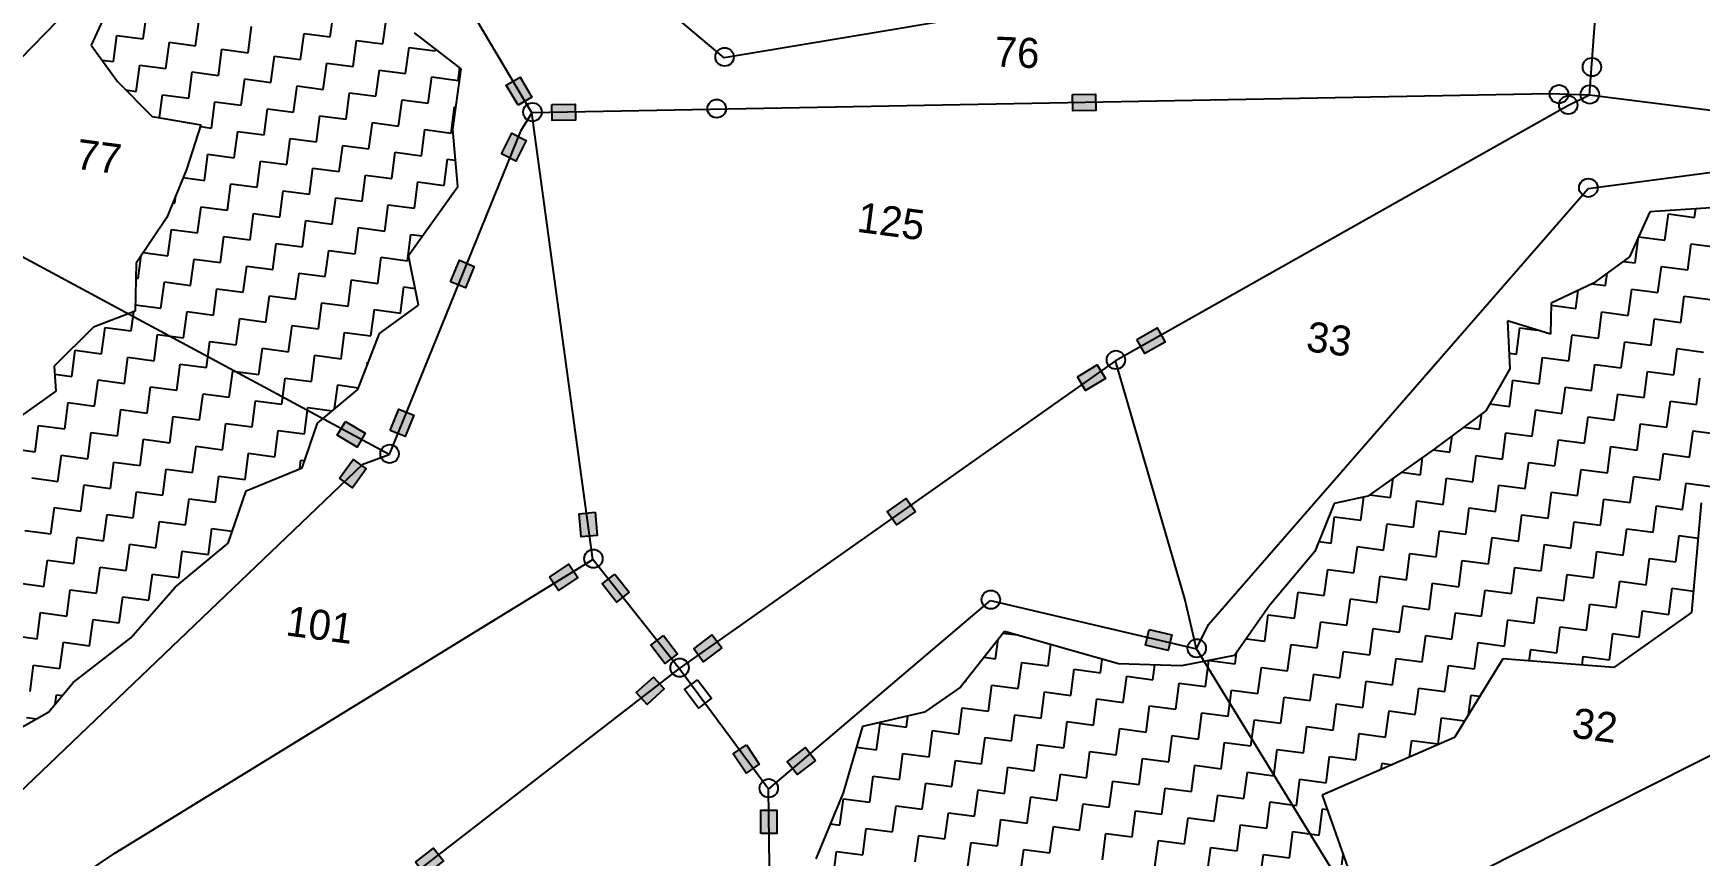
# Model space of a CAD drawing. Header units: metres. Extents: x 291285 to 296393, y 1982985 to 1990470.
# Drawn here: x 293595 to 294624, y 1984894 to 1985401 of the extents above; entities that cross this region are included whole.
import ezdxf

# ---------------------------------------------------------------- set-up
doc = ezdxf.new("R2010")
doc.units = ezdxf.units.M
for name, color, linetype in [('POLY_HATCH', 12, 'Continuous'), ('POLY_PARCEL', 6, 'Continuous'), ('SYM_STONE', 1, 'Continuous'), ('TEXT_PARCEL', 7, 'Continuous'), ('V_BOUND_LINE', 7, 'Continuous')]:
    doc.layers.add(name, color=color, linetype=linetype)
doc.styles.add('TEXT_MAP', font='')
doc.styles.get('TEXT_MAP').set_extended_font_data('Kruti Dev 050')

msp = doc.modelspace()

# ---------------------------------------------------------------- hatches: boundary and pattern name
for points in [[(293895.5, 1985374.1), (293886.9, 1985369.1), (293894.2, 1985356.8), (293902.8, 1985361.8)], [(294250.9, 1985353.6), (294250.7, 1985363.5), (294236.4, 1985363.3), (294236.6, 1985353.4)], [(293929.6, 1985347.6), (293929.4, 1985357.5), (293915.1, 1985357.2), (293915.2, 1985347.3)], [(293899.3, 1985335), (293890.4, 1985339.5), (293884, 1985326.7), (293892.9, 1985322.2)], [(293867.2, 1985257.3), (293858, 1985261.1), (293852.6, 1985247.8), (293861.8, 1985244.1)], [(294293.5, 1985210.6), (294288.6, 1985219.3), (294276.1, 1985212.2), (294281, 1985203.6)], [(294256.7, 1985188), (294251.7, 1985196.5), (294239.4, 1985189.2), (294244.4, 1985180.7)], [(293829.9, 1985165.4), (293820.7, 1985169.2), (293815.3, 1985155.9), (293824.5, 1985152.2)], [(293794.8, 1985145.8), (293799.9, 1985154.3), (293787.6, 1985161.6), (293782.5, 1985153.1)], [(293800.4, 1985132.3), (293792.4, 1985138.1), (293784, 1985126.5), (293792.1, 1985120.7)], [(293933.2, 1985090.4), (293943.1, 1985091.2), (293941.8, 1985105.5), (293932, 1985104.6)], [(294122.1, 1985105.8), (294127.8, 1985097.7), (294139.5, 1985106), (294133.8, 1985114.1)], [(293931, 1985065.2), (293925.5, 1985073.4), (293913.6, 1985065.4), (293919.2, 1985057.2)], [(293955, 1985050.1), (293962.7, 1985056.2), (293953.9, 1985067.4), (293946.1, 1985061.3)], [(294295.5, 1985020.2), (294297.8, 1985029.8), (294283.8, 1985033.1), (294281.5, 1985023.5)], [(293984.8, 1985012.1), (293992.7, 1985018.1), (293984, 1985029.5), (293976.1, 1985023.5)], [(294002.6, 1985021.3), (294008.5, 1985013.3), (294020, 1985021.9), (294014.1, 1985029.8)], [(293984.4, 1984996.5), (293977.8, 1985003.8), (293967.2, 1984994.2), (293973.8, 1984986.9)], [(294034.9, 1984944.5), (294043.1, 1984950), (294035.2, 1984961.9), (294026.9, 1984956.4)], [(294060.3, 1984951.5), (294066.4, 1984943.7), (294077.7, 1984952.4), (294071.6, 1984960.3)], [(294053.9, 1984921.6), (294044, 1984921.6), (294044.1, 1984907.2), (294054, 1984907.3)], [(293848.2, 1984890.4), (293842.1, 1984898.2), (293830.8, 1984889.5), (293836.9, 1984881.6)]]:
    msp.add_hatch(color=256).paths.add_polyline_path(points)

# ---------------------------------------------------------------- linework, layer by layer
for points in [[(293894.2, 1985356.8), (293886.9, 1985369.1), (293895.5, 1985374.1), (293902.8, 1985361.8)], [(294236.4, 1985363.3), (294250.7, 1985363.5), (294250.9, 1985353.6), (294236.6, 1985353.4)], [(293915.1, 1985357.2), (293929.4, 1985357.5), (293929.6, 1985347.6), (293915.2, 1985347.3)], [(293884, 1985326.7), (293890.4, 1985339.5), (293899.3, 1985335), (293892.9, 1985322.2)], [(293852.6, 1985247.8), (293858, 1985261.1), (293867.2, 1985257.3), (293861.8, 1985244.1)], [(294276.1, 1985212.2), (294288.6, 1985219.3), (294293.5, 1985210.6), (294281, 1985203.6)], [(294239.4, 1985189.2), (294251.7, 1985196.5), (294256.7, 1985188), (294244.4, 1985180.7)], [(293815.3, 1985155.9), (293820.7, 1985169.2), (293829.9, 1985165.4), (293824.5, 1985152.2)], [(293787.6, 1985161.6), (293799.9, 1985154.3), (293794.8, 1985145.8), (293782.5, 1985153.1)], [(293784, 1985126.5), (293792.4, 1985138.1), (293800.4, 1985132.3), (293792.1, 1985120.7)], [(293941.8, 1985105.5), (293943.1, 1985091.2), (293933.2, 1985090.4), (293932, 1985104.6)], [(294139.5, 1985106), (294127.8, 1985097.7), (294122.1, 1985105.8), (294133.8, 1985114.1)], [(293913.6, 1985065.4), (293925.5, 1985073.4), (293931, 1985065.2), (293919.2, 1985057.2)], [(293953.9, 1985067.4), (293962.7, 1985056.2), (293955, 1985050.1), (293946.1, 1985061.3)], [(294283.8, 1985033.1), (294297.8, 1985029.8), (294295.5, 1985020.2), (294281.5, 1985023.5)], [(293984, 1985029.5), (293992.7, 1985018.1), (293984.8, 1985012.1), (293976.1, 1985023.5)], [(294020, 1985021.9), (294008.5, 1985013.3), (294002.6, 1985021.3), (294014.1, 1985029.8)], [(293967.2, 1984994.2), (293977.8, 1985003.8), (293984.4, 1984996.5), (293973.8, 1984986.9)], [(294004.9, 1985002.1), (294013.5, 1984990.7), (294005.6, 1984984.7), (293997, 1984996.1)], [(294035.2, 1984961.9), (294043.1, 1984950), (294034.9, 1984944.5), (294026.9, 1984956.4)], [(294077.7, 1984952.4), (294066.4, 1984943.7), (294060.3, 1984951.5), (294071.6, 1984960.3)], [(294044.1, 1984907.2), (294044, 1984921.6), (294053.9, 1984921.6), (294054, 1984907.3)], [(293830.8, 1984889.5), (293842.1, 1984898.2), (293848.2, 1984890.4), (293836.9, 1984881.6)]]:
    msp.add_lwpolyline(points, close=True)
at = {"layer": 'POLY_HATCH'}
for p, q in [((293643.7, 1985422.3), (293630.7, 1985393.8)), ((293630.7, 1985393.8), (293647, 1985371.4)), ((293859.1, 1985379.3), (293830.2, 1985401.4)), ((293853.9, 1985341.8), (293859.1, 1985379.3)), ((293647, 1985371.4), (293668.4, 1985349.8)), ((293668.4, 1985349.8), (293698.5, 1985344.6)), ((293698.5, 1985344.6), (293689.6, 1985317.1)), ((293857, 1985306.7), (293853.9, 1985341.8)), ((293689.6, 1985317.1), (293677.4, 1985287.4)), ((293826.6, 1985264), (293857, 1985306.7)), ((294592.7, 1985291), (294580.1, 1985263.2)), ((294643.1, 1985294.2), (294592.7, 1985291)), ((293677.4, 1985287.4), (293658.4, 1985259.2)), ((293658.4, 1985259.2), (293657.8, 1985229.6)), ((293832.8, 1985233.4), (293826.6, 1985264)), ((294580.1, 1985263.2), (294557.9, 1985246.9)), ((294557.9, 1985246.9), (294531.9, 1985234.6)), ((293657.8, 1985229.6), (293632.2, 1985219.7)), ((293808.7, 1985215.8), (293832.8, 1985233.4)), ((294531.9, 1985234.6), (294531.5, 1985215.4)), ((293632.2, 1985219.7), (293607.8, 1985195.7)), ((294531.5, 1985215.4), (294504.8, 1985223.7)), ((294504.8, 1985223.7), (294506.4, 1985194)), ((293795.4, 1985181.4), (293808.7, 1985215.8)), ((293607.8, 1985195.7), (293609, 1985180.3)), ((294506.4, 1985194), (294491.5, 1985168.2)), ((293609, 1985180.3), (293583.9, 1985162.4)), ((293770.4, 1985160.5), (293795.4, 1985181.4)), ((294491.5, 1985168.2), (294458.8, 1985143.9)), ((293761, 1985133), (293770.4, 1985160.5)), ((294458.8, 1985143.9), (294418.7, 1985115.5)), ((293726.4, 1985118.8), (293761, 1985133)), ((293715.3, 1985086.5), (293726.4, 1985118.8)), ((294418.7, 1985115.5), (294398, 1985111)), ((294398, 1985111), (294386, 1985081.4)), ((294624.4, 1985111.3), (294618.5, 1985043.7)), ((293682.5, 1985059.2), (293715.3, 1985086.5)), ((294386, 1985081.4), (294358, 1985047.9)), ((293655.1, 1985028.1), (293682.5, 1985059.2)), ((294358, 1985047.9), (294336.4, 1985017.1)), ((294618.5, 1985043.7), (294570.6, 1985009.7)), ((293619.7, 1985000.5), (293655.1, 1985028.1)), ((294194.4, 1985032), (294167.2, 1984997.6)), ((294264.8, 1985012), (294194.4, 1985032)), ((294303.6, 1985010.7), (294264.8, 1985012)), ((294336.4, 1985017.1), (294303.6, 1985010.7)), ((294502.1, 1985015), (294472.1, 1984966.5)), ((294570.6, 1985009.7), (294502.1, 1985015)), ((293604.5, 1984982.3), (293619.7, 1985000.5)), ((294167.2, 1984997.6), (294145.1, 1984982.2)), ((293575.6, 1984965.9), (293604.5, 1984982.3)), ((294145.1, 1984982.2), (294106.7, 1984973.2)), ((294106.7, 1984973.2), (294094.9, 1984932.4)), ((294472.1, 1984966.5), (294390.6, 1984930.9)), ((294094.9, 1984932.4), (294078, 1984891.6)), ((294390.6, 1984930.9), (294411.1, 1984872.7))]:
    msp.add_line(p, q, dxfattribs=at)
at = {"layer": 'POLY_HATCH', "linetype": 'Continuous'}
for p, q in [((293662.8, 1985397.7), (293665, 1985413.9)), ((293778.3, 1985398.9), (293780.5, 1985415.1)), ((293695.2, 1985393.4), (293697.4, 1985409.6)), ((293727.6, 1985389.2), (293729.7, 1985405.4)), ((293810.7, 1985394.6), (293812.9, 1985410.8)), ((293644.5, 1985383.7), (293646.6, 1985399.9)), ((293646.6, 1985399.9), (293662.8, 1985397.7)), ((293676.9, 1985379.4), (293679, 1985395.6)), ((293679, 1985395.6), (293695.2, 1985393.4)), ((293760, 1985384.9), (293762.1, 1985401.1)), ((293762.1, 1985401.1), (293778.3, 1985398.9)), ((293792.4, 1985380.6), (293794.5, 1985396.8)), ((293794.5, 1985396.8), (293810.7, 1985394.6)), ((293637.4, 1985384.6), (293644.5, 1985383.7)), ((293709.3, 1985375.1), (293711.4, 1985391.3)), ((293711.4, 1985391.3), (293727.6, 1985389.2)), ((293741.7, 1985370.8), (293743.8, 1985387)), ((293743.8, 1985387), (293760, 1985384.9)), ((293774, 1985366.5), (293776.2, 1985382.7)), ((293776.2, 1985382.7), (293792.4, 1985380.6)), ((293824.8, 1985376.3), (293826.9, 1985392.5)), ((293826.9, 1985392.5), (293843.1, 1985390.4)), ((293843.1, 1985390.4), (293843.2, 1985391.4)), ((293658.5, 1985365.3), (293660.7, 1985381.5)), ((293660.7, 1985381.5), (293676.9, 1985379.4)), ((293690.9, 1985361.1), (293693.1, 1985377.3)), ((293693.1, 1985377.3), (293709.3, 1985375.1)), ((293723.3, 1985356.8), (293725.5, 1985373)), ((293725.5, 1985373), (293741.7, 1985370.8)), ((293806.4, 1985362.3), (293808.6, 1985378.5)), ((293808.6, 1985378.5), (293824.8, 1985376.3)), ((293838.8, 1985358), (293841, 1985374.2)), ((293841, 1985374.2), (293857.2, 1985372)), ((293857.2, 1985372), (293858.2, 1985380)), ((293652.2, 1985366.2), (293658.5, 1985365.3)), ((293672.9, 1985349.1), (293674.7, 1985363.2)), ((293674.7, 1985363.2), (293690.9, 1985361.1)), ((293755.7, 1985352.5), (293757.8, 1985368.7)), ((293757.8, 1985368.7), (293774, 1985366.5)), ((293788.1, 1985348.2), (293790.2, 1985364.4)), ((293790.2, 1985364.4), (293806.4, 1985362.3)), ((293705, 1985342.7), (293707.1, 1985358.9)), ((293707.1, 1985358.9), (293723.3, 1985356.8)), ((293737.4, 1985338.4), (293739.5, 1985354.6)), ((293739.5, 1985354.6), (293755.7, 1985352.5)), ((293820.5, 1985343.9), (293822.6, 1985360.1)), ((293822.6, 1985360.1), (293838.8, 1985358)), ((293852.9, 1985339.6), (293855, 1985355.8)), ((293855, 1985355.8), (293855.8, 1985355.7)), ((293698.2, 1985343.6), (293705, 1985342.7)), ((293769.8, 1985334.2), (293771.9, 1985350.3)), ((293771.9, 1985350.3), (293788.1, 1985348.2)), ((293802.1, 1985329.9), (293804.3, 1985346.1)), ((293804.3, 1985346.1), (293820.5, 1985343.9)), ((293834.5, 1985325.6), (293836.7, 1985341.8)), ((293836.7, 1985341.8), (293852.9, 1985339.6)), ((293719, 1985324.4), (293721.2, 1985340.6)), ((293721.2, 1985340.6), (293737.4, 1985338.4)), ((293751.4, 1985320.1), (293753.6, 1985336.3)), ((293753.6, 1985336.3), (293769.8, 1985334.2)), ((293783.8, 1985315.8), (293786, 1985332)), ((293786, 1985332), (293802.1, 1985329.9)), ((293700.7, 1985310.3), (293702.8, 1985326.5)), ((293702.8, 1985326.5), (293719, 1985324.4)), ((293733.1, 1985306.1), (293735.2, 1985322.2)), ((293735.2, 1985322.2), (293751.4, 1985320.1)), ((293816.2, 1985311.5), (293818.3, 1985327.7)), ((293818.3, 1985327.7), (293834.5, 1985325.6)), ((293848.6, 1985307.3), (293850.7, 1985323.4)), ((293850.7, 1985323.4), (293855.5, 1985322.8)), ((293687.5, 1985312.1), (293700.7, 1985310.3)), ((293765.5, 1985301.8), (293767.6, 1985318)), ((293767.6, 1985318), (293783.8, 1985315.8)), ((293797.9, 1985297.5), (293800, 1985313.7)), ((293800, 1985313.7), (293816.2, 1985311.5)), ((293682.4, 1985296.3), (293683, 1985301)), ((293714.8, 1985292), (293716.9, 1985308.2)), ((293716.9, 1985308.2), (293733.1, 1985306.1)), ((293747.1, 1985287.7), (293749.3, 1985303.9)), ((293749.3, 1985303.9), (293765.5, 1985301.8)), ((293830.2, 1985293.2), (293832.4, 1985309.4)), ((293832.4, 1985309.4), (293848.6, 1985307.3)), ((293681.1, 1985296.5), (293682.4, 1985296.3)), ((293696.4, 1985278), (293698.6, 1985294.1)), ((293698.6, 1985294.1), (293714.8, 1985292)), ((293728.8, 1985273.7), (293730.9, 1985289.9)), ((293730.9, 1985289.9), (293747.1, 1985287.7)), ((293779.5, 1985283.4), (293781.7, 1985299.6)), ((293781.7, 1985299.6), (293797.9, 1985297.5)), ((293811.9, 1985279.1), (293814.1, 1985295.3)), ((293814.1, 1985295.3), (293830.2, 1985293.2)), ((294620.4, 1985287.5), (294621.1, 1985292.8)), ((293678.1, 1985263.9), (293680.2, 1985280.1)), ((293680.2, 1985280.1), (293696.4, 1985278)), ((293761.2, 1985269.4), (293763.3, 1985285.6)), ((293763.3, 1985285.6), (293779.5, 1985283.4)), ((293793.6, 1985265.1), (293795.7, 1985281.3)), ((293795.7, 1985281.3), (293811.9, 1985279.1)), ((294602, 1985273.5), (294604.2, 1985289.7)), ((294604.2, 1985289.7), (294620.4, 1985287.5)), ((293710.5, 1985259.6), (293712.6, 1985275.8)), ((293712.6, 1985275.8), (293728.8, 1985273.7)), ((293742.9, 1985255.3), (293745, 1985271.5)), ((293745, 1985271.5), (293761.2, 1985269.4)), ((293826, 1985260.8), (293828.1, 1985277)), ((293828.1, 1985277), (293835.2, 1985276.1)), ((294583.7, 1985259.4), (294585.8, 1985275.6)), ((294585.8, 1985275.6), (294602, 1985273.5)), ((294616.1, 1985255.1), (294618.2, 1985271.3)), ((294618.2, 1985271.3), (294634.4, 1985269.2)), ((293659.7, 1985249.9), (293661.6, 1985264)), ((293662.9, 1985265.9), (293678.1, 1985263.9)), ((293692.1, 1985245.6), (293694.3, 1985261.8)), ((293694.3, 1985261.8), (293710.5, 1985259.6)), ((293775.2, 1985251), (293777.4, 1985267.2)), ((293777.4, 1985267.2), (293793.6, 1985265.1)), ((293807.6, 1985246.8), (293809.8, 1985263)), ((293809.8, 1985263), (293826, 1985260.8)), ((294576.2, 1985260.4), (294583.7, 1985259.4)), ((293658.2, 1985250.1), (293659.7, 1985249.9)), ((293724.5, 1985241.3), (293726.7, 1985257.5)), ((293726.7, 1985257.5), (293742.9, 1985255.3)), ((293756.9, 1985237), (293759, 1985253.2)), ((293759, 1985253.2), (293775.2, 1985251)), ((293789.3, 1985232.7), (293791.4, 1985248.9)), ((293791.4, 1985248.9), (293807.6, 1985246.8)), ((294565.4, 1985245.4), (294566.4, 1985253.2)), ((294597.7, 1985241.1), (294599.9, 1985257.3)), ((294599.9, 1985257.3), (294616.1, 1985255.1)), ((293673.8, 1985231.5), (293675.9, 1985247.7)), ((293675.9, 1985247.7), (293692.1, 1985245.6)), ((293706.2, 1985227.2), (293708.3, 1985243.4)), ((293708.3, 1985243.4), (293724.5, 1985241.3)), ((293738.6, 1985222.9), (293740.7, 1985239.1)), ((293740.7, 1985239.1), (293756.9, 1985237)), ((293821.7, 1985228.4), (293823.8, 1985244.6)), ((293823.8, 1985244.6), (293830.7, 1985243.7)), ((294547, 1985231.3), (294548.5, 1985242.5)), ((294556.9, 1985246.5), (294565.4, 1985245.4)), ((294579.4, 1985227), (294581.6, 1985243.2)), ((294581.6, 1985243.2), (294597.7, 1985241.1)), ((294611.8, 1985222.7), (294613.9, 1985238.9)), ((294613.9, 1985238.9), (294630.1, 1985236.8)), ((293655.5, 1985217.5), (293657, 1985229.3)), ((293657.8, 1985233.6), (293673.8, 1985231.5)), ((293687.8, 1985213.2), (293690, 1985229.4)), ((293690, 1985229.4), (293706.2, 1985227.2)), ((293771, 1985218.7), (293773.1, 1985234.9)), ((293773.1, 1985234.9), (293789.3, 1985232.7)), ((293803.3, 1985214.4), (293805.5, 1985230.6)), ((293805.5, 1985230.6), (293821.7, 1985228.4)), ((294531.8, 1985233.3), (294547, 1985231.3)), ((294561.1, 1985213), (294563.2, 1985229.2)), ((294563.2, 1985229.2), (294579.4, 1985227)), ((293637.1, 1985203.4), (293639.3, 1985219.6)), ((293639.3, 1985219.6), (293655.5, 1985217.5)), ((293720.2, 1985208.9), (293722.4, 1985225.1)), ((293722.4, 1985225.1), (293738.6, 1985222.9)), ((293752.6, 1985204.6), (293754.8, 1985220.8)), ((293754.8, 1985220.8), (293771, 1985218.7)), ((294510.4, 1985203.2), (294512.5, 1985219.4)), ((294512.5, 1985219.4), (294523.1, 1985218)), ((294593.5, 1985208.7), (294595.6, 1985224.9)), ((294595.6, 1985224.9), (294611.8, 1985222.7)), ((293669.5, 1985199.1), (293671.7, 1985215.3)), ((293671.7, 1985215.3), (293687.8, 1985213.2)), ((293701.9, 1985194.8), (293704, 1985211)), ((293704, 1985211), (293720.2, 1985208.9)), ((293785, 1985200.3), (293787.1, 1985216.5)), ((293787.1, 1985216.5), (293803.3, 1985214.4)), ((294542.7, 1985198.9), (294544.9, 1985215.1)), ((294544.9, 1985215.1), (294561.1, 1985213)), ((294575.1, 1985194.6), (294577.3, 1985210.8)), ((294577.3, 1985210.8), (294593.5, 1985208.7)), ((293618.8, 1985189.4), (293620.9, 1985205.6)), ((293620.9, 1985205.6), (293637.1, 1985203.4)), ((293651.2, 1985185.1), (293653.3, 1985201.3)), ((293653.3, 1985201.3), (293669.5, 1985199.1)), ((293734.3, 1985190.6), (293736.4, 1985206.8)), ((293736.4, 1985206.8), (293752.6, 1985204.6)), ((293766.7, 1985186.3), (293768.8, 1985202.5)), ((293768.8, 1985202.5), (293785, 1985200.3)), ((293800.8, 1985195.5), (293801.2, 1985198.2)), ((293801.2, 1985198.2), (293801.8, 1985198.1)), ((294505.9, 1985203.8), (294510.4, 1985203.2)), ((294524.4, 1985184.9), (294526.5, 1985201.1)), ((294526.5, 1985201.1), (294542.7, 1985198.9)), ((294607.5, 1985190.4), (294609.7, 1985206.6)), ((294609.7, 1985206.6), (294625.9, 1985204.4)), ((293608.2, 1985190.8), (293618.8, 1985189.4)), ((293632.8, 1985171), (293635, 1985187.2)), ((293635, 1985187.2), (293651.2, 1985185.1)), ((293683.6, 1985180.8), (293685.7, 1985197)), ((293685.7, 1985197), (293701.9, 1985194.8)), ((293715.9, 1985176.5), (293718.1, 1985192.7)), ((293718.1, 1985192.7), (293734.3, 1985190.6)), ((293748.3, 1985172.2), (293750.5, 1985188.4)), ((293750.5, 1985188.4), (293766.7, 1985186.3)), ((294506.1, 1985170.8), (294508.2, 1985187)), ((294508.2, 1985187), (294524.4, 1985184.9)), ((294556.8, 1985180.6), (294558.9, 1985196.8)), ((294558.9, 1985196.8), (294575.1, 1985194.6)), ((294589.2, 1985176.3), (294591.3, 1985192.5)), ((294591.3, 1985192.5), (294607.5, 1985190.4)), ((294621.6, 1985172), (294623.7, 1985188.2)), ((293665.2, 1985166.7), (293667.4, 1985182.9)), ((293667.4, 1985182.9), (293683.6, 1985180.8)), ((293697.6, 1985162.5), (293699.8, 1985178.7)), ((293699.8, 1985178.7), (293715.9, 1985176.5)), ((293780.9, 1985169.3), (293782.9, 1985184.1)), ((293782.9, 1985184.1), (293795.8, 1985182.4)), ((294538.5, 1985166.5), (294540.6, 1985182.7)), ((294540.6, 1985182.7), (294556.8, 1985180.6)), ((294570.8, 1985162.3), (294573, 1985178.5)), ((294573, 1985178.5), (294589.2, 1985176.3)), ((293614.5, 1985157), (293616.6, 1985173.2)), ((293616.6, 1985173.2), (293632.8, 1985171)), ((293646.9, 1985152.7), (293649, 1985168.9)), ((293649, 1985168.9), (293665.2, 1985166.7)), ((293730, 1985158.2), (293732.1, 1985174.4)), ((293732.1, 1985174.4), (293748.3, 1985172.2)), ((293762.4, 1985153.9), (293764.5, 1985170.1)), ((293764.5, 1985170.1), (293779.5, 1985168.1)), ((294487.7, 1985156.8), (294489, 1985166.4)), ((294493.9, 1985172.4), (294506.1, 1985170.8)), ((294520.1, 1985152.5), (294522.3, 1985168.7)), ((294522.3, 1985168.7), (294538.5, 1985166.5)), ((294603.2, 1985158), (294605.4, 1985174.2)), ((294605.4, 1985174.2), (294621.6, 1985172)), ((293596.2, 1985142.9), (293598.3, 1985159.1)), ((293598.3, 1985159.1), (293614.5, 1985157)), ((293679.3, 1985148.4), (293681.4, 1985164.6)), ((293681.4, 1985164.6), (293697.6, 1985162.5)), ((293711.7, 1985144.1), (293713.8, 1985160.3)), ((293713.8, 1985160.3), (293730, 1985158.2)), ((293744, 1985139.8), (293746.2, 1985156)), ((293746.2, 1985156), (293762.4, 1985153.9)), ((294477.8, 1985158.1), (294487.7, 1985156.8)), ((294552.5, 1985148.2), (294554.7, 1985164.4)), ((294554.7, 1985164.4), (294570.8, 1985162.3)), ((294584.9, 1985143.9), (294587, 1985160.1)), ((294587, 1985160.1), (294603.2, 1985158)), ((293628.6, 1985138.6), (293630.7, 1985154.8)), ((293630.7, 1985154.8), (293646.9, 1985152.7)), ((293660.9, 1985134.4), (293663.1, 1985150.6)), ((293663.1, 1985150.6), (293679.3, 1985148.4)), ((293693.3, 1985130.1), (293695.5, 1985146.3)), ((293695.5, 1985146.3), (293711.7, 1985144.1)), ((294469.4, 1985142.7), (294470.7, 1985152.8)), ((294501.8, 1985138.4), (294503.9, 1985154.6)), ((294503.9, 1985154.6), (294520.1, 1985152.5)), ((294534.2, 1985134.2), (294536.3, 1985150.3)), ((294536.3, 1985150.3), (294552.5, 1985148.2)), ((294566.6, 1985129.9), (294568.7, 1985146.1)), ((294568.7, 1985146.1), (294584.9, 1985143.9)), ((294617.3, 1985139.6), (294619.4, 1985155.8)), ((294619.4, 1985155.8), (294635.6, 1985153.7)), ((293580, 1985145.1), (293596.2, 1985142.9)), ((293610.2, 1985124.6), (293612.4, 1985140.8)), ((293612.4, 1985140.8), (293628.6, 1985138.6)), ((293642.6, 1985120.3), (293644.7, 1985136.5)), ((293644.7, 1985136.5), (293660.9, 1985134.4)), ((293725.7, 1985125.8), (293727.9, 1985142)), ((293727.9, 1985142), (293744, 1985139.8)), ((293759.5, 1985132.4), (293760.2, 1985137.7)), ((293760.2, 1985137.7), (293762.5, 1985137.4)), ((294451.1, 1985128.7), (294452.5, 1985139.5)), ((294459, 1985144.1), (294469.4, 1985142.7)), ((294483.5, 1985124.4), (294485.6, 1985140.6)), ((294485.6, 1985140.6), (294501.8, 1985138.4)), ((294515.8, 1985120.1), (294518, 1985136.3)), ((294518, 1985136.3), (294534.2, 1985134.2)), ((294598.9, 1985125.6), (294601.1, 1985141.8)), ((294601.1, 1985141.8), (294617.3, 1985139.6)), ((293594, 1985126.7), (293610.2, 1985124.6)), ((293675, 1985116), (293677.1, 1985132.2)), ((293677.1, 1985132.2), (293693.3, 1985130.1)), ((293707.4, 1985111.7), (293709.5, 1985127.9)), ((293709.5, 1985127.9), (293725.7, 1985125.8)), ((294432.7, 1985114.6), (294434.3, 1985126.6)), ((294439.4, 1985130.2), (294451.1, 1985128.7)), ((294465.1, 1985110.3), (294467.3, 1985126.5)), ((294467.3, 1985126.5), (294483.5, 1985124.4)), ((294548.2, 1985115.8), (294550.4, 1985132)), ((294550.4, 1985132), (294566.6, 1985129.9)), ((294580.6, 1985111.5), (294582.8, 1985127.7)), ((294582.8, 1985127.7), (294598.9, 1985125.6)), ((293624.3, 1985106.3), (293626.4, 1985122.5)), ((293626.4, 1985122.5), (293642.6, 1985120.3)), ((293656.7, 1985102), (293658.8, 1985118.2)), ((293658.8, 1985118.2), (293675, 1985116)), ((294414.4, 1985100.6), (294416.3, 1985115)), ((294419.9, 1985116.3), (294432.7, 1985114.6)), ((294497.5, 1985106.1), (294499.6, 1985122.2)), ((294499.6, 1985122.2), (294515.8, 1985120.1)), ((294529.9, 1985101.8), (294532, 1985118)), ((294532, 1985118), (294548.2, 1985115.8)), ((294613, 1985107.3), (294615.1, 1985123.4)), ((294615.1, 1985123.4), (294630.9, 1985121.4)), ((293605.9, 1985092.2), (293608.1, 1985108.4)), ((293608.1, 1985108.4), (293624.3, 1985106.3)), ((293689, 1985097.7), (293691.2, 1985113.9)), ((293691.2, 1985113.9), (293707.4, 1985111.7)), ((294446.8, 1985096.3), (294448.9, 1985112.5)), ((294448.9, 1985112.5), (294465.1, 1985110.3)), ((294479.2, 1985092), (294481.3, 1985108.2)), ((294481.3, 1985108.2), (294497.5, 1985106.1)), ((294562.3, 1985097.5), (294564.4, 1985113.7)), ((294564.4, 1985113.7), (294580.6, 1985111.5)), ((294594.7, 1985093.2), (294596.8, 1985109.4)), ((294596.8, 1985109.4), (294613, 1985107.3)), ((293589.7, 1985094.3), (293605.9, 1985092.2)), ((293638.3, 1985087.9), (293640.5, 1985104.1)), ((293640.5, 1985104.1), (293656.7, 1985102)), ((293670.7, 1985083.6), (293672.8, 1985099.8)), ((293672.8, 1985099.8), (293689, 1985097.7)), ((293703.1, 1985079.4), (293705.2, 1985095.5)), ((293705.2, 1985095.5), (293717.8, 1985093.9)), ((294396.1, 1985086.5), (294398.2, 1985102.7)), ((294398.2, 1985102.7), (294414.4, 1985100.6)), ((294428.4, 1985082.2), (294430.6, 1985098.4)), ((294430.6, 1985098.4), (294446.8, 1985096.3)), ((294511.6, 1985087.7), (294513.7, 1985103.9)), ((294513.7, 1985103.9), (294529.9, 1985101.8)), ((294543.9, 1985083.4), (294546.1, 1985099.6)), ((294546.1, 1985099.6), (294562.3, 1985097.5)), ((294576.3, 1985079.1), (294578.5, 1985095.3)), ((294578.5, 1985095.3), (294594.7, 1985093.2)), ((293620, 1985073.9), (293622.1, 1985090.1)), ((293622.1, 1985090.1), (293638.3, 1985087.9)), ((293652.4, 1985069.6), (293654.5, 1985085.8)), ((293654.5, 1985085.8), (293670.7, 1985083.6)), ((294388.5, 1985087.5), (294396.1, 1985086.5)), ((294410.1, 1985068.2), (294412.3, 1985084.4)), ((294412.3, 1985084.4), (294428.4, 1985082.2)), ((294460.8, 1985078), (294463, 1985094.1)), ((294463, 1985094.1), (294479.2, 1985092)), ((294493.2, 1985073.7), (294495.4, 1985089.9)), ((294495.4, 1985089.9), (294511.6, 1985087.7)), ((294525.6, 1985069.4), (294527.7, 1985085.6)), ((294527.7, 1985085.6), (294543.9, 1985083.4)), ((294608.7, 1985074.9), (294610.9, 1985091.1)), ((294610.9, 1985091.1), (294622.5, 1985089.5)), ((293601.6, 1985059.8), (293603.8, 1985076)), ((293603.8, 1985076), (293620, 1985073.9)), ((293684.8, 1985065.3), (293686.9, 1985081.5)), ((293686.9, 1985081.5), (293703.1, 1985079.4)), ((294442.5, 1985063.9), (294444.6, 1985080.1)), ((294444.6, 1985080.1), (294460.8, 1985078)), ((294474.9, 1985059.6), (294477, 1985075.8)), ((294477, 1985075.8), (294493.2, 1985073.7)), ((294558, 1985065.1), (294560.1, 1985081.3)), ((294560.1, 1985081.3), (294576.3, 1985079.1)), ((294590.4, 1985060.8), (294592.5, 1985077)), ((294592.5, 1985077), (294608.7, 1985074.9)), ((293634, 1985055.5), (293636.2, 1985071.7)), ((293636.2, 1985071.7), (293652.4, 1985069.6)), ((293666.4, 1985051.3), (293668.6, 1985067.4)), ((293668.6, 1985067.4), (293684.8, 1985065.3)), ((294391.8, 1985054.1), (294393.9, 1985070.3)), ((294393.9, 1985070.3), (294410.1, 1985068.2)), ((294424.2, 1985049.9), (294426.3, 1985066)), ((294426.3, 1985066), (294442.5, 1985063.9)), ((294507.3, 1985055.3), (294509.4, 1985071.5)), ((294509.4, 1985071.5), (294525.6, 1985069.4)), ((294539.7, 1985051), (294541.8, 1985067.2)), ((294541.8, 1985067.2), (294558, 1985065.1)), ((293585.5, 1985062), (293601.6, 1985059.8)), ((293615.7, 1985041.5), (293617.8, 1985057.7)), ((293617.8, 1985057.7), (293634, 1985055.5)), ((293648.1, 1985037.2), (293650.2, 1985053.4)), ((293650.2, 1985053.4), (293666.4, 1985051.3)), ((294373.4, 1985040.1), (294375.6, 1985056.3)), ((294375.6, 1985056.3), (294391.8, 1985054.1)), ((294456.5, 1985045.6), (294458.7, 1985061.8)), ((294458.7, 1985061.8), (294474.9, 1985059.6)), ((294488.9, 1985041.3), (294491.1, 1985057.5)), ((294491.1, 1985057.5), (294507.3, 1985055.3)), ((294521.3, 1985037), (294523.5, 1985053.2)), ((294523.5, 1985053.2), (294539.7, 1985051)), ((294572, 1985046.8), (294574.2, 1985063)), ((294574.2, 1985063), (294590.4, 1985060.8)), ((294604.4, 1985042.5), (294606.6, 1985058.7)), ((294606.6, 1985058.7), (294619.6, 1985056.9)), ((293597.4, 1985027.4), (293599.5, 1985043.6)), ((293599.5, 1985043.6), (293615.7, 1985041.5)), ((294405.8, 1985035.8), (294408, 1985052)), ((294408, 1985052), (294424.2, 1985049.9)), ((294438.2, 1985031.5), (294440.4, 1985047.7)), ((294440.4, 1985047.7), (294456.5, 1985045.6)), ((294470.6, 1985027.2), (294472.7, 1985043.4)), ((294472.7, 1985043.4), (294488.9, 1985041.3)), ((294553.7, 1985032.7), (294555.8, 1985048.9)), ((294555.8, 1985048.9), (294572, 1985046.8)), ((294586.1, 1985028.4), (294588.2, 1985044.6)), ((294588.2, 1985044.6), (294604.4, 1985042.5)), ((293629.7, 1985023.1), (293631.9, 1985039.3)), ((293631.9, 1985039.3), (293648.1, 1985037.2)), ((294355.1, 1985026), (294357.2, 1985042.2)), ((294357.2, 1985042.2), (294373.4, 1985040.1)), ((294387.5, 1985021.8), (294389.6, 1985037.9)), ((294389.6, 1985037.9), (294405.8, 1985035.8)), ((294419.9, 1985017.5), (294422, 1985033.7)), ((294422, 1985033.7), (294438.2, 1985031.5)), ((294503, 1985022.9), (294505.1, 1985039.1)), ((294505.1, 1985039.1), (294521.3, 1985037)), ((294535.4, 1985018.7), (294537.5, 1985034.9)), ((294537.5, 1985034.9), (294553.7, 1985032.7)), ((293581.2, 1985029.6), (293597.4, 1985027.4)), ((293611.4, 1985009.1), (293613.6, 1985025.3)), ((293613.6, 1985025.3), (293629.7, 1985023.1)), ((294188.9, 1985015.1), (294190.5, 1985027)), ((294193.6, 1985030.9), (294202.3, 1985029.8)), ((294221.3, 1985010.8), (294223, 1985023.9)), ((294343.8, 1985027.5), (294355.1, 1985026)), ((294369.2, 1985007.7), (294371.3, 1985023.9)), ((294371.3, 1985023.9), (294387.5, 1985021.8)), ((294452.3, 1985013.2), (294454.4, 1985029.4)), ((294454.4, 1985029.4), (294470.6, 1985027.2)), ((294484.6, 1985008.9), (294486.8, 1985025.1)), ((294486.8, 1985025.1), (294503, 1985022.9)), ((294567.8, 1985014.4), (294569.9, 1985030.6)), ((294569.9, 1985030.6), (294586.1, 1985028.4)), ((293645.9, 1985021), (293646, 1985021)), ((293645.9, 1985020.9), (293645.9, 1985021)), ((294181.8, 1985016), (294188.9, 1985015.1)), ((294202.9, 1984996.7), (294205.1, 1985012.9)), ((294205.1, 1985012.9), (294221.3, 1985010.8)), ((294253.7, 1985006.5), (294254.8, 1985014.9)), ((294318.4, 1984997.9), (294320.6, 1985014)), ((294320.9, 1985014.1), (294336.8, 1985012)), ((294336.8, 1985012), (294337.7, 1985018.8)), ((294401.5, 1985003.4), (294403.7, 1985019.6)), ((294403.7, 1985019.6), (294419.9, 1985017.5)), ((294433.9, 1984999.1), (294436.1, 1985015.3)), ((294436.1, 1985015.3), (294452.3, 1985013.2)), ((294518.2, 1985013.7), (294519.2, 1985020.8)), ((294519.2, 1985020.8), (294535.4, 1985018.7)), ((294550.9, 1985011.2), (294551.6, 1985016.5)), ((294551.6, 1985016.5), (294567.8, 1985014.4)), ((293593.1, 1984995), (293595.2, 1985011.2)), ((293595.2, 1985011.2), (293611.4, 1985009.1)), ((293627.6, 1985007), (293627.9, 1985006.9)), ((293627.6, 1985006.6), (293627.6, 1985007)), ((294170.5, 1985001), (294170.7, 1985002)), ((294235.3, 1984992.5), (294237.5, 1985008.6)), ((294237.5, 1985008.6), (294253.7, 1985006.5)), ((294267.7, 1984988.2), (294269.9, 1985004.4)), ((294269.9, 1985004.4), (294286, 1985002.2)), ((294286, 1985002.2), (294287.2, 1985011.3)), ((294350.8, 1984993.7), (294353, 1985009.8)), ((294353, 1985009.8), (294369.2, 1985007.7)), ((294383.2, 1984989.4), (294385.3, 1985005.6)), ((294385.3, 1985005.6), (294401.5, 1985003.4)), ((294466.3, 1984994.8), (294468.5, 1985011)), ((294468.5, 1985011), (294484.6, 1985008.9)), ((293608.5, 1984987), (293609.3, 1984992.9)), ((293609.3, 1984992.9), (293613, 1984992.4)), ((294170, 1985001.1), (294170.5, 1985001)), ((294184.6, 1984982.7), (294186.7, 1984998.9)), ((294186.7, 1984998.9), (294202.9, 1984996.7)), ((294217, 1984978.4), (294219.1, 1984994.6)), ((294219.1, 1984994.6), (294235.3, 1984992.5)), ((294300.1, 1984983.9), (294302.2, 1985000.1)), ((294302.2, 1985000.1), (294318.4, 1984997.9)), ((294332.5, 1984979.6), (294334.6, 1984995.8)), ((294334.6, 1984995.8), (294350.8, 1984993.7)), ((294364.9, 1984975.3), (294367, 1984991.5)), ((294367, 1984991.5), (294383.2, 1984989.4)), ((294415.6, 1984985.1), (294417.7, 1985001.3)), ((294417.7, 1985001.3), (294433.9, 1984999.1)), ((294448, 1984980.8), (294450.1, 1984997)), ((294450.1, 1984997), (294466.3, 1984994.8)), ((294480.9, 1984980.7), (294482.5, 1984992.7)), ((294482.5, 1984992.7), (294487.9, 1984992)), ((294152, 1984987), (294152.2, 1984987)), ((294152.2, 1984987), (294152.2, 1984987.1)), ((294166.3, 1984968.6), (294168.4, 1984984.8)), ((294168.4, 1984984.8), (294184.6, 1984982.7)), ((294249.4, 1984974.1), (294251.5, 1984990.3)), ((294251.5, 1984990.3), (294267.7, 1984988.2)), ((294281.8, 1984969.8), (294283.9, 1984986)), ((294283.9, 1984986), (294300.1, 1984983.9)), ((294314.1, 1984965.5), (294316.3, 1984981.7)), ((294316.3, 1984981.7), (294332.5, 1984979.6)), ((294397.3, 1984971), (294399.4, 1984987.2)), ((294399.4, 1984987.2), (294415.6, 1984985.1)), ((294429.6, 1984966.7), (294431.8, 1984982.9)), ((294431.8, 1984982.9), (294448, 1984980.8)), ((293590.9, 1984978.9), (293597.1, 1984978)), ((294115.5, 1984958.9), (294117.7, 1984975.1)), ((294117.7, 1984975.1), (294133.9, 1984972.9)), ((294133.9, 1984972.9), (294134.8, 1984979.7)), ((294198.7, 1984964.4), (294200.8, 1984980.5)), ((294200.8, 1984980.5), (294217, 1984978.4)), ((294231, 1984960.1), (294233.2, 1984976.3)), ((294233.2, 1984976.3), (294249.4, 1984974.1)), ((294263.4, 1984955.8), (294265.6, 1984972)), ((294265.6, 1984972), (294281.8, 1984969.8)), ((294346.5, 1984961.3), (294348.7, 1984977.5)), ((294348.7, 1984977.5), (294364.9, 1984975.3)), ((294378.9, 1984957), (294381.1, 1984973.2)), ((294381.1, 1984973.2), (294397.3, 1984971)), ((294462, 1984962.5), (294464.2, 1984978.7)), ((294464.2, 1984978.7), (294478.5, 1984976.8)), ((294147.9, 1984954.6), (294150.1, 1984970.8)), ((294150.1, 1984970.8), (294166.3, 1984968.6)), ((294180.3, 1984950.3), (294182.5, 1984966.5)), ((294182.5, 1984966.5), (294198.7, 1984964.4)), ((294212.7, 1984946), (294214.8, 1984962.2)), ((294214.8, 1984962.2), (294231, 1984960.1)), ((294295.8, 1984951.5), (294298, 1984967.7)), ((294298, 1984967.7), (294314.1, 1984965.5)), ((294328.2, 1984947.2), (294330.3, 1984963.4)), ((294330.3, 1984963.4), (294346.5, 1984961.3)), ((294411.3, 1984952.7), (294413.4, 1984968.9)), ((294413.4, 1984968.9), (294429.6, 1984966.7)), ((294444.5, 1984954.4), (294445.8, 1984964.6)), ((294445.8, 1984964.6), (294462, 1984962.5)), ((294103.1, 1984960.5), (294115.5, 1984958.9)), ((294129.6, 1984940.5), (294131.7, 1984956.7)), ((294131.7, 1984956.7), (294147.9, 1984954.6)), ((294162, 1984936.3), (294164.1, 1984952.4)), ((294164.1, 1984952.4), (294180.3, 1984950.3)), ((294245.1, 1984941.7), (294247.2, 1984957.9)), ((294247.2, 1984957.9), (294263.4, 1984955.8)), ((294277.5, 1984937.4), (294279.6, 1984953.6)), ((294279.6, 1984953.6), (294295.8, 1984951.5)), ((294360.6, 1984942.9), (294362.7, 1984959.1)), ((294362.7, 1984959.1), (294378.9, 1984957)), ((294393, 1984938.6), (294395.1, 1984954.8)), ((294395.1, 1984954.8), (294411.3, 1984952.7)), ((294427, 1984946.8), (294427.5, 1984950.6)), ((294427.5, 1984950.6), (294433.7, 1984949.7)), ((294111.3, 1984926.5), (294113.4, 1984942.7)), ((294113.4, 1984942.7), (294129.6, 1984940.5)), ((294194.4, 1984932), (294196.5, 1984948.2)), ((294196.5, 1984948.2), (294212.7, 1984946)), ((294226.8, 1984927.7), (294228.9, 1984943.9)), ((294228.9, 1984943.9), (294245.1, 1984941.7)), ((294309.9, 1984933.2), (294312, 1984949.4)), ((294312, 1984949.4), (294328.2, 1984947.2)), ((294342.2, 1984928.9), (294344.4, 1984945.1)), ((294344.4, 1984945.1), (294360.6, 1984942.9)), ((294374.6, 1984924.6), (294376.8, 1984940.8)), ((294376.8, 1984940.8), (294393, 1984938.6)), ((294143.6, 1984922.2), (294145.8, 1984938.4)), ((294145.8, 1984938.4), (294162, 1984936.3)), ((294176, 1984917.9), (294178.2, 1984934.1)), ((294178.2, 1984934.1), (294194.4, 1984932)), ((294208.4, 1984913.6), (294210.6, 1984929.8)), ((294210.6, 1984929.8), (294226.8, 1984927.7)), ((294259.1, 1984923.4), (294261.3, 1984939.6)), ((294261.3, 1984939.6), (294277.5, 1984937.4)), ((294291.5, 1984919.1), (294293.7, 1984935.3)), ((294293.7, 1984935.3), (294309.9, 1984933.2)), ((294323.9, 1984914.8), (294326.1, 1984931)), ((294326.1, 1984931), (294342.2, 1984928.9)), ((294092.9, 1984912.4), (294095.1, 1984928.6)), ((294095.1, 1984928.6), (294111.3, 1984926.5)), ((294125.3, 1984908.2), (294127.5, 1984924.3)), ((294127.5, 1984924.3), (294143.6, 1984922.2)), ((294157.7, 1984903.9), (294159.8, 1984920.1)), ((294159.8, 1984920.1), (294176, 1984917.9)), ((294240.8, 1984909.3), (294242.9, 1984925.5)), ((294242.9, 1984925.5), (294259.1, 1984923.4)), ((294273.2, 1984905.1), (294275.3, 1984921.3)), ((294275.3, 1984921.3), (294291.5, 1984919.1)), ((294356.3, 1984910.5), (294358.4, 1984926.7)), ((294358.4, 1984926.7), (294374.6, 1984924.6)), ((294388.7, 1984906.3), (294390.8, 1984922.5)), ((294390.8, 1984922.5), (294393.7, 1984922.1)), ((294087, 1984913.2), (294092.9, 1984912.4)), ((294107, 1984894.1), (294109.1, 1984910.3)), ((294109.1, 1984910.3), (294125.3, 1984908.2)), ((294190.1, 1984899.6), (294192.2, 1984915.8)), ((294192.2, 1984915.8), (294208.4, 1984913.6)), ((294222.5, 1984895.3), (294224.6, 1984911.5)), ((294224.6, 1984911.5), (294240.8, 1984909.3)), ((294305.6, 1984900.8), (294307.7, 1984917)), ((294307.7, 1984917), (294323.9, 1984914.8)), ((294338, 1984896.5), (294340.1, 1984912.7)), ((294340.1, 1984912.7), (294356.3, 1984910.5)), ((294139.4, 1984889.8), (294141.5, 1984906)), ((294141.5, 1984906), (294157.7, 1984903.9)), ((294171.7, 1984885.5), (294173.9, 1984901.7)), ((294173.9, 1984901.7), (294190.1, 1984899.6)), ((294254.9, 1984891), (294257, 1984907.2)), ((294257, 1984907.2), (294273.2, 1984905.1)), ((294287.2, 1984886.7), (294289.4, 1984902.9)), ((294289.4, 1984902.9), (294305.6, 1984900.8)), ((294370.3, 1984892.2), (294372.5, 1984908.4)), ((294372.5, 1984908.4), (294388.7, 1984906.3)), ((294088.6, 1984880.1), (294090.8, 1984896.2)), ((294090.8, 1984896.2), (294107, 1984894.1)), ((294204.1, 1984881.2), (294206.3, 1984897.4)), ((294206.3, 1984897.4), (294222.5, 1984895.3)), ((294319.6, 1984882.4), (294321.8, 1984898.6)), ((294321.8, 1984898.6), (294338, 1984896.5)), ((294352, 1984878.2), (294354.2, 1984894.3)), ((294354.2, 1984894.3), (294370.3, 1984892.2)), ((294402.7, 1984887.9), (294403.5, 1984894.1))]:
    msp.add_line(p, q, dxfattribs=at)
at = {"layer": 'POLY_PARCEL'}
for p, q in [((293509.5, 1985305.5), (293725.7, 1985528.3)), ((294021.5, 1985386.1), (293915.8, 1985475)), ((294563.8, 1985476.7), (294021.5, 1985386.1)), ((293902.8, 1985352), (293839.1, 1985459.4)), ((294530.9, 1985363.9), (293902.8, 1985352)), ((294555.5, 1985362.9), (294530.9, 1985363.9)), ((294555.5, 1985362.9), (294542.2, 1985356.5)), ((293902.8, 1985352), (293895.7, 1985340.8)), ((293940.4, 1985076.4), (293902.8, 1985352)), ((294542.2, 1985356.5), (294263, 1985199.1)), ((293895.7, 1985340.8), (293814.7, 1985141.1)), ((294554.6, 1985305.3), (294777.7, 1985335)), ((293814.7, 1985141.1), (293509.5, 1985305.5)), ((294320.3, 1985036.2), (294554.6, 1985305.3)), ((294263, 1985199.1), (293993.6, 1985009.1)), ((294305.8, 1985052), (294263, 1985199.1)), ((293798.3, 1985135.2), (293814.7, 1985141.1)), ((293456.6, 1984808.5), (293798.3, 1985135.2)), ((293645.3, 1984895.2), (293940.4, 1985076.4)), ((293993.6, 1985009.1), (293940.4, 1985076.4)), ((294834.4, 1985058.1), (294418.7, 1984848.9)), ((294048.7, 1984934.7), (294185.7, 1985051.1)), ((294185.7, 1985051.1), (294312.9, 1985021.2)), ((294312.9, 1985021.2), (294305.8, 1985052)), ((294312.9, 1985021.2), (294320.3, 1985036.2)), ((294418.7, 1984848.9), (294312.9, 1985021.2)), ((293993.6, 1985009.1), (293785.1, 1984847.9)), ((294048.7, 1984934.7), (293993.6, 1985009.1)), ((294049.4, 1984887.1), (294048.7, 1984934.7)), ((293603.3, 1984866.8), (293645.3, 1984895.2))]:
    msp.add_line(p, q, dxfattribs=at)
at = {"layer": 'SYM_STONE'}
for centre in [(294021.7, 1985386.6), (294557, 1985380.3), (294536.7, 1985363.6), (294542.4, 1985357), (294555.7, 1985363.4), (293903.1, 1985352.5), (294016.8, 1985354.7), (294554.8, 1985305.8), (294263.2, 1985199.6), (293814.9, 1985141.6), (293940.7, 1985076.9), (294186, 1985051.6), (294313.1, 1985021.6), (293993.9, 1985009.6), (294048.9, 1984935.2)]:
    msp.add_circle(centre, 5.69, dxfattribs=at)
at = {"layer": 'V_BOUND_LINE'}
for p, q in [((294555.5, 1985362.9), (294563.8, 1985476.7)), ((294777.7, 1985335), (294555.5, 1985362.9))]:
    msp.add_line(p, q, dxfattribs=at)

# ---------------------------------------------------------------- texts
at = {"layer": 'TEXT_PARCEL', "style": 'TEXT_MAP'}
for s, rotation, p in [('76', 357.6537, (294188.1, 1985380.7)), ('77', 352.4629, (293620.6, 1985317.7)), ('125', 352.4629, (294102.8, 1985278.7)), ('33', 352.4629, (294380, 1985205.1)), ('101', 352.4629, (293750.2, 1985029.6)), ('32', 352.4629, (294544, 1984966.6))]:
    msp.add_text(s, height=18.52, rotation=rotation, dxfattribs=at).set_placement(p)

doc.saveas('drawing.dxf')
